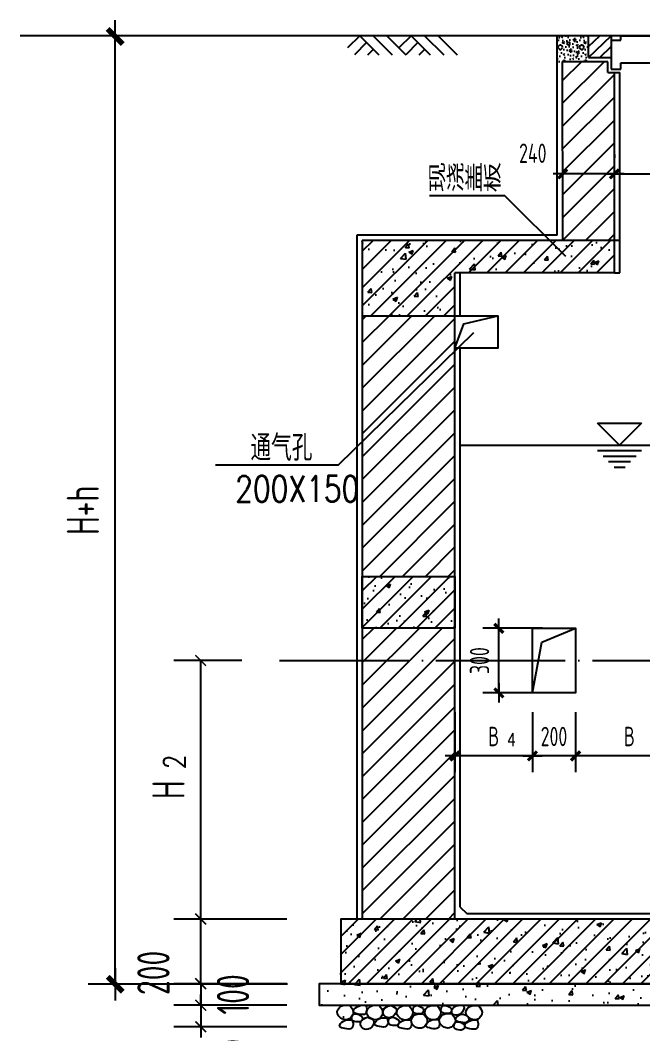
# Model space of a CAD drawing. Header units: millimetres. Extents: x -807114 to -50119, y -468455 to -61603.
# Drawn here: x -84554 to -81466, y -226621 to -221595 of the extents above; entities that cross this region are included whole.
import ezdxf

# ---------------------------------------------------------------- set-up
doc = ezdxf.new("R2010")
doc.units = ezdxf.units.MM
doc.header["$LTSCALE"] = 1000
doc.linetypes.add('DOTE', pattern=[2.42, 2, -0.2, 0.02, -0.2])
for name, color, linetype in [('Anno-Note', 241, 'Continuous'), ('DIM_给水', 3, 'Continuous'), ('DOTE', 8, 'DOTE'), ('PUB_DIM', 3, 'Continuous'), ('PUB_TEXT', 3, 'Continuous'), ('WALL', 9, 'Continuous')]:
    doc.layers.add(name, color=color, linetype=linetype)
doc.styles.add('_HZDX', font='txt.shx', dxfattribs={"width": 0.8, "bigfont": '@1hztxt.shx'})
doc.styles.add('_SIMPLEX', font='txt.shx', dxfattribs={"width": 0.8, "bigfont": 'hztxt.shx'})
doc.styles.add('DIM_FONT', font='tssdeng.shx', dxfattribs={"width": 0.7, "bigfont": 'tssdchn.shx'})
doc.styles.add('HZDX', font='simplex.shx', dxfattribs={"width": 0.7, "bigfont": 'HZTXT.SHX'})
doc.dimstyles.new('DIMB50', dxfattribs={"dimscale": 0.5, "dimtxt": 300, "dimasz": 1, "dimexe": 250, "dimexo": 300, "dimgap": 150, "dimtad": 1, "dimdec": 0, "dimzin": 0, "dimdsep": 46, "dimtxsty": 'DIM_FONT', "dimblk": '_DIMX', "dimcen": 0.09, "dimse2": 1, "dimclrt": 7, "dimadec": 0, "dimazin": 0, "dimtfac": 1, "dimtdec": 0, "dimtix": 1, "dimtmove": 2, "dimatfit": 3, "dimldrblk": '_DIMX', "dimfxl": 1, "dimtolj": 1, "dimtzin": 0, "dimarcsym": 0})
doc.dimstyles.new('DIMN30', dxfattribs={"dimscale": 0.3, "dimtxt": 300, "dimasz": 1, "dimexe": 250, "dimexo": 300, "dimgap": 150, "dimtad": 1, "dimdec": 0, "dimzin": 0, "dimdsep": 46, "dimtxsty": 'DIM_FONT', "dimblk": '_DIMX', "dimcen": 0.09, "dimclrt": 7, "dimadec": 0, "dimazin": 0, "dimtfac": 1, "dimtdec": 0, "dimtix": 1, "dimtmove": 2, "dimatfit": 3, "dimldrblk": '_DIMX', "dimfxl": 1, "dimtolj": 1, "dimtzin": 0, "dimarcsym": 0})
doc.dimstyles.new('DIMN50', dxfattribs={"dimscale": 0.5, "dimtxt": 300, "dimasz": 100, "dimexe": 250, "dimexo": 300, "dimgap": 150, "dimtad": 1, "dimdec": 0, "dimzin": 0, "dimdsep": 46, "dimtxsty": 'DIM_FONT', "dimblk": 'ARCHTICK', "dimcen": 0.09, "dimclrt": 7, "dimazin": 2, "dimtfac": 1, "dimtdec": 0, "dimtix": 1, "dimtmove": 2, "dimatfit": 3, "dimfxl": 1, "dimtolj": 1, "dimtzin": 0, "dimarcsym": 0})

# ---------------------------------------------------------------- blocks, each defined once
blk = doc.blocks.new('_ArchTick')
at = {"color": 0, "linetype": 'ByBlock', "const_width": 0.15}
blk.add_lwpolyline([(-0.5, -0.5), (0.5, 0.5)], dxfattribs=at)
blk = doc.blocks.new('*D9283')
at = {"layer": 'Defpoints', "color": 0}
for p in [(1387.6, 3118.2), (837.6, 3018.2), (1387.6, 3018.2)]:
    blk.add_point(p, dxfattribs=at)
at = {"layer": 'PUB_DIM', "color": 0, "lineweight": -2}
for p, q in [((837.6, 3118.2), (837.6, 3168.2)), ((1237.6, 3118.2), (712.6, 3118.2)), ((837.6, 3118.2), (837.6, 3018.2)), ((1237.6, 3018.2), (712.6, 3018.2)), ((837.6, 3018.2), (837.6, 2968.2))]:
    blk.add_line(p, q, dxfattribs=at)
at = {"layer": 'PUB_DIM', "color": 0, "linetype": 'ByBlock', "lineweight": -2, "xscale": 50, "yscale": 50, "zscale": 50}
for p, rotation in [((837.6, 3118.2), 270), ((837.6, 3018.2), 90)]:
    blk.add_blockref('_ArchTick', p, dxfattribs=dict(at, rotation=rotation))
at = {"layer": 'PUB_DIM', "color": 7, "insert": (987.6, 3068.2), "char_height": 150, "attachment_point": 5, "rotation": 90, "style": 'DIM_FONT'}
blk.add_mtext('\\A1;100', dxfattribs=at)
blk = doc.blocks.new('*D9284')
at = {"layer": 'Defpoints', "color": 0}
for p in [(837.6, 3418.2), (1387.6, 3418.2), (1387.6, 3118.2)]:
    blk.add_point(p, dxfattribs=at)
at = {"layer": 'PUB_DIM', "color": 0, "lineweight": -2}
for p, q in [((1237.6, 3418.2), (712.6, 3418.2)), ((837.6, 3118.2), (837.6, 3418.2)), ((1237.6, 3118.2), (712.6, 3118.2))]:
    blk.add_line(p, q, dxfattribs=at)
at = {"layer": 'PUB_DIM', "color": 0, "linetype": 'ByBlock', "lineweight": -2, "xscale": 50, "yscale": 50, "zscale": 50}
for p, rotation in [((837.6, 3418.2), 90), ((837.6, 3118.2), 270)]:
    blk.add_blockref('_ArchTick', p, dxfattribs=dict(at, rotation=rotation))
at = {"layer": 'PUB_DIM', "color": 7, "insert": (618.1, 3168.2), "char_height": 150, "attachment_point": 5, "rotation": 90, "style": 'DIM_FONT'}
blk.add_mtext('\\A1;200', dxfattribs=at)
blk = doc.blocks.new('*D9285')
at = {"layer": 'Defpoints', "color": 0}
for p in [(1387.6, 3018.2), (837.6, 2918.2), (1387.6, 2918.2)]:
    blk.add_point(p, dxfattribs=at)
at = {"layer": 'PUB_DIM', "color": 0, "lineweight": -2}
for p, q in [((837.6, 3018.2), (837.6, 3068.2)), ((1237.6, 3018.2), (712.6, 3018.2)), ((837.6, 3018.2), (837.6, 2918.2)), ((1237.6, 2918.2), (712.6, 2918.2)), ((837.6, 2918.2), (837.6, 2868.2))]:
    blk.add_line(p, q, dxfattribs=at)
at = {"layer": 'PUB_DIM', "color": 0, "linetype": 'ByBlock', "lineweight": -2, "xscale": 50, "yscale": 50, "zscale": 50}
for p, rotation in [((837.6, 3018.2), 270), ((837.6, 2918.2), 90)]:
    blk.add_blockref('_ArchTick', p, dxfattribs=dict(at, rotation=rotation))
at = {"layer": 'PUB_DIM', "color": 7, "insert": (987.6, 2768.2), "char_height": 150, "attachment_point": 5, "rotation": 90, "style": 'DIM_FONT'}
blk.add_mtext('\\A1;100', dxfattribs=at)
blk = doc.blocks.new('_DIMX')
blk.add_line((-150, 0), (150, 0))
at = {"const_width": 50}
blk.add_lwpolyline([(-70, -70), (70, 70)], dxfattribs=at)
blk = doc.blocks.new('*D9417')
at = {"layer": 'Defpoints', "color": 0}
for p in [(2758.1, 6876.7), (3597.1, 6876.7), (3597.1, 6876.7)]:
    blk.add_point(p, dxfattribs=at)
at = {"layer": 'PUB_DIM', "color": 0, "lineweight": -2}
for p, q in [((2758.1, 6966.7), (2758.1, 6951.7)), ((3597.1, 6966.7), (3597.1, 6951.7)), ((2758.4, 6876.7), (3596.8, 6876.7))]:
    blk.add_line(p, q, dxfattribs=at)
at = {"layer": 'PUB_DIM', "color": 0, "linetype": 'ByBlock', "lineweight": -2, "xscale": 0.3, "yscale": 0.3, "zscale": 0.3, "rotation": 180}
blk.add_blockref('_DIMX', (2758.1, 6876.7), dxfattribs=at)
at = {"layer": 'PUB_DIM', "color": 0, "linetype": 'ByBlock', "lineweight": -2, "xscale": 0.3, "yscale": 0.3, "zscale": 0.3}
blk.add_blockref('_DIMX', (3597.1, 6876.7), dxfattribs=at)
at = {"layer": 'PUB_DIM', "color": 7, "insert": (3177.6, 6966.7), "char_height": 90, "attachment_point": 5, "style": 'DIM_FONT'}
blk.add_mtext('\\A1;700', dxfattribs=at)
blk = doc.blocks.new('*D9419')
at = {"layer": 'Defpoints', "color": 0}
for p in [(2518.1, 6876.7), (2518.1, 6876.7), (2758.1, 6876.7)]:
    blk.add_point(p, dxfattribs=at)
at = {"layer": 'PUB_DIM', "color": 0, "lineweight": -2}
for p, q in [((2757.8, 6876.7), (2518.4, 6876.7)), ((2518.1, 6786.7), (2518.1, 6801.7)), ((2758.1, 6786.7), (2758.1, 6801.7))]:
    blk.add_line(p, q, dxfattribs=at)
at = {"layer": 'PUB_DIM', "color": 0, "linetype": 'ByBlock', "lineweight": -2, "xscale": 0.3, "yscale": 0.3, "zscale": 0.3, "rotation": 180}
blk.add_blockref('_DIMX', (2518.1, 6876.7), dxfattribs=at)
at = {"layer": 'PUB_DIM', "color": 0, "linetype": 'ByBlock', "lineweight": -2, "xscale": 0.3, "yscale": 0.3, "zscale": 0.3}
blk.add_blockref('_DIMX', (2758.1, 6876.7), dxfattribs=at)
at = {"layer": 'PUB_DIM', "color": 7, "insert": (2379.2, 6972.7), "char_height": 90, "attachment_point": 5, "style": 'DIM_FONT'}
blk.add_mtext('\\A1;240', dxfattribs=at)
blk = doc.blocks.new('*D9420')
at = {"layer": 'Defpoints', "color": 0}
for p in [(2222, 4767.7), (2514.2, 4767.7), (2514.2, 4467.7)]:
    blk.add_point(p, dxfattribs=at)
at = {"layer": 'PUB_DIM', "color": 0, "lineweight": -2}
for p, q in [((2424.2, 4767.7), (2147, 4767.7)), ((2222, 4468), (2222, 4767.4)), ((2424.2, 4467.7), (2147, 4467.7))]:
    blk.add_line(p, q, dxfattribs=at)
at = {"layer": 'PUB_DIM', "color": 0, "linetype": 'ByBlock', "lineweight": -2, "xscale": 0.3, "yscale": 0.3, "zscale": 0.3}
for p, rotation in [((2222, 4767.7), 90), ((2222, 4467.7), 270)]:
    blk.add_blockref('_DIMX', p, dxfattribs=dict(at, rotation=rotation))
at = {"layer": 'PUB_DIM', "color": 7, "insert": (2132, 4617.7), "char_height": 90, "attachment_point": 5, "rotation": 90, "style": 'DIM_FONT'}
blk.add_mtext('\\A1;300', dxfattribs=at)
blk = doc.blocks.new('*D9298')
at = {"layer": 'Defpoints', "color": 0}
for p in [(837.6, 4618.2), (1179.2, 4618.2), (1179.2, 3418.2)]:
    blk.add_point(p, dxfattribs=at)
at = {"layer": 'PUB_DIM', "color": 0, "lineweight": -2}
for p, q in [((1029.2, 4618.2), (712.6, 4618.2)), ((837.6, 3418.2), (837.6, 4618.2)), ((1029.2, 3418.2), (712.6, 3418.2))]:
    blk.add_line(p, q, dxfattribs=at)
at = {"layer": 'PUB_DIM', "color": 0, "linetype": 'ByBlock', "lineweight": -2, "xscale": 50, "yscale": 50, "zscale": 50}
for p, rotation in [((837.6, 4618.2), 90), ((837.6, 3418.2), 270)]:
    blk.add_blockref('_ArchTick', p, dxfattribs=dict(at, rotation=rotation))
at = {"layer": 'PUB_DIM', "color": 7, "insert": (687.6, 4018.2), "char_height": 150, "attachment_point": 5, "rotation": 90, "style": 'DIM_FONT'}
blk.add_mtext('\\A1;H', dxfattribs=at)
blk = doc.blocks.new('*D9421')
at = {"layer": 'Defpoints', "color": 0}
for p in [(2377.6, 4467.7), (2577.6, 4467.7), (2377.6, 4175.6)]:
    blk.add_point(p, dxfattribs=at)
at = {"layer": 'PUB_DIM', "color": 0, "lineweight": -2}
for p, q in [((2377.6, 4377.7), (2377.6, 4100.6)), ((2577.6, 4377.7), (2577.6, 4100.6)), ((2377.3, 4175.6), (2377, 4175.6)), ((2577.6, 4175.6), (2377.6, 4175.6)), ((2577.9, 4175.6), (2578.2, 4175.6))]:
    blk.add_line(p, q, dxfattribs=at)
at = {"layer": 'PUB_DIM', "color": 0, "linetype": 'ByBlock', "lineweight": -2, "xscale": 0.3, "yscale": 0.3, "zscale": 0.3}
blk.add_blockref('_DIMX', (2377.6, 4175.6), dxfattribs=at)
at = {"layer": 'PUB_DIM', "color": 0, "linetype": 'ByBlock', "lineweight": -2, "xscale": 0.3, "yscale": 0.3, "zscale": 0.3, "rotation": 180}
blk.add_blockref('_DIMX', (2577.6, 4175.6), dxfattribs=at)
at = {"layer": 'PUB_DIM', "color": 7, "insert": (2477.6, 4265.6), "char_height": 90, "attachment_point": 5, "style": 'DIM_FONT'}
blk.add_mtext('\\A1;200', dxfattribs=at)
blk = doc.blocks.new('*D9422')
at = {"layer": 'Defpoints', "color": 0}
for p in [(2017.6, 4467.7), (2377.6, 4467.7), (2017.6, 4175.6)]:
    blk.add_point(p, dxfattribs=at)
at = {"layer": 'PUB_DIM', "color": 0, "lineweight": -2}
for p, q in [((2017.6, 4377.7), (2017.6, 4100.6)), ((2377.6, 4377.7), (2377.6, 4100.6)), ((2377.3, 4175.6), (2017.9, 4175.6))]:
    blk.add_line(p, q, dxfattribs=at)
at = {"layer": 'PUB_DIM', "color": 0, "linetype": 'ByBlock', "lineweight": -2, "xscale": 0.3, "yscale": 0.3, "zscale": 0.3, "rotation": 180}
blk.add_blockref('_DIMX', (2017.6, 4175.6), dxfattribs=at)
at = {"layer": 'PUB_DIM', "color": 0, "linetype": 'ByBlock', "lineweight": -2, "xscale": 0.3, "yscale": 0.3, "zscale": 0.3}
blk.add_blockref('_DIMX', (2377.6, 4175.6), dxfattribs=at)
at = {"layer": 'PUB_DIM', "color": 7, "insert": (2197.6, 4265.6), "char_height": 90, "attachment_point": 5, "style": 'DIM_FONT'}
blk.add_mtext('\\A1;B', dxfattribs=at)
blk = doc.blocks.new('*D9423')
at = {"layer": 'Defpoints', "color": 0}
for p in [(2577.6, 4467.7), (3077.6, 4467.7), (2577.6, 4175.6)]:
    blk.add_point(p, dxfattribs=at)
at = {"layer": 'PUB_DIM', "color": 0, "lineweight": -2}
for p, q in [((2577.6, 4377.7), (2577.6, 4100.6)), ((3077.6, 4377.7), (3077.6, 4100.6)), ((3077.3, 4175.6), (2577.9, 4175.6))]:
    blk.add_line(p, q, dxfattribs=at)
at = {"layer": 'PUB_DIM', "color": 0, "linetype": 'ByBlock', "lineweight": -2, "xscale": 0.3, "yscale": 0.3, "zscale": 0.3, "rotation": 180}
blk.add_blockref('_DIMX', (2577.6, 4175.6), dxfattribs=at)
at = {"layer": 'PUB_DIM', "color": 0, "linetype": 'ByBlock', "lineweight": -2, "xscale": 0.3, "yscale": 0.3, "zscale": 0.3}
blk.add_blockref('_DIMX', (3077.6, 4175.6), dxfattribs=at)
at = {"layer": 'PUB_DIM', "color": 7, "insert": (2827.6, 4265.6), "char_height": 90, "attachment_point": 5, "style": 'DIM_FONT'}
blk.add_mtext('\\A1;B', dxfattribs=at)
blk = doc.blocks.new('*D9426')
at = {"layer": 'Defpoints', "color": 0}
for p in [(440.4, 7514.9), (1390.4, 7514.9), (1390.4, 3115.4)]:
    blk.add_point(p, dxfattribs=at)
at = {"layer": 'PUB_DIM', "color": 0, "lineweight": -2}
for p, q in [((440.4, 3115.9), (440.4, 7514.4)), ((1240.4, 3115.4), (315.4, 3115.4))]:
    blk.add_line(p, q, dxfattribs=at)
at = {"layer": 'PUB_DIM', "color": 0, "linetype": 'ByBlock', "lineweight": -2, "xscale": 0.5, "yscale": 0.5, "zscale": 0.5}
for p, rotation in [((440.4, 7514.9), 90), ((440.4, 3115.4), 270)]:
    blk.add_blockref('_DIMX', p, dxfattribs=dict(at, rotation=rotation))
at = {"layer": 'PUB_DIM', "color": 7, "insert": (290.4, 5315.2), "char_height": 150, "attachment_point": 5, "rotation": 90, "style": 'DIM_FONT'}
blk.add_mtext('\\A1;H+h', dxfattribs=at)
blk = doc.blocks.new('A$C19DC2E7C')
h = blk.add_hatch()
h.set_pattern_fill('AN31C', color=256, scale=300, style=0)
h.set_pattern_definition([(45, (-12395.474, -10897.9), (-42.4264, 42.4264), []), (50, (-12395.47, -10897.9), (215.178, -18.8256), [22.5, -247.5]), (355, (-12395.47, -10897.9), (-41.6254, 225.6576), [18, -198]), (100.4514, (-12377.54, -10899.47), (173.5528, 206.8319), [19.122, -210.3426]), (46.1842, (-12395.47, -10837.9), (320.1723, -49.6557), [33.75, -371.25]), (96.6356, (-12368.8, -10842.04), (280.399, 292.2354), [28.683, -315.514]), (351.1842, (-12395.47, -10837.9), (280.3986, 292.2356), [27, -297]), (21, (-12365.47, -10852.9), (179.0721, -120.7857), [22.5, -247.5]), (326, (-12365.47, -10852.9), (72.9946, 217.545), [18, -198]), (71.4514, (-12350.55, -10862.96), (252.0668, 96.7591), [19.122, -210.3426]), (37.5, (-12395.47, -10897.9), (3.64796, 99.86816), [0, -195.6, 0, -201, 0, -198.75]), (7.5, (-12395.47, -10897.9), (78.92086, 118.3235), [0, -114.6, 0, -191.1, 0, -75.75]), (327.5, (-12462.37, -10897.9), (160.14673, -6.76646), [0, -75, 0, -234, 0, -310.5]), (317.5, (-12492.37, -10897.9), (174.95585, 30.0315), [0, -97.5, 0, -155.4, 0, -220.5])])
h.paths.add_polyline_path([(2017.6, 5008.2), (2017.6, 4768.2), (1587.6, 4768.2), (1587.6, 5008.2)])
at = {"layer": 'Anno-Note'}
h = blk.add_hatch(dxfattribs=at)
h.set_pattern_fill('AN32C', color=256, scale=100, style=0)
h.set_pattern_definition([(7e-15, (-7615.97, -10928.4), (50, 100), [0, -100]), (7e-15, (-7674.47, -10941.9), (50, 100), [0, -100]), (7e-15, (-7641.97, -10942.9), (50, 100), [0, -100]), (7e-15, (-7606.47, -10913.4), (50, 100), [0, -100]), (7e-15, (-7647.97, -10947.9), (50, 100), [0, -100]), (7e-15, (-7596.47, -10850.4), (50, 100), [0, -100]), (7e-15, (-7626.97, -10858.4), (50, 100), [0, -100]), (7e-15, (-7610.97, -10870.9), (50, 100), [0, -100]), (7e-15, (-7692.47, -10872.9), (50, 100), [0, -100]), (7e-15, (-7643.47, -10877.4), (50, 100), [0, -100]), (7e-15, (-7662.47, -10902.9), (50, 100), [0, -100]), (7e-15, (-7661.47, -10940.4), (50, 100), [0, -100]), (7e-15, (-7623.97, -10944.4), (50, 100), [0, -100]), (7e-15, (-7596.47, -10900.4), (50, 100), [0, -100]), (7e-15, (-7689.97, -10915.9), (50, 100), [0, -100]), (7e-15, (-7681.47, -10898.9), (50, 100), [0, -100]), (7e-15, (-7642.47, -10905.9), (50, 100), [0, -100]), (7e-15, (-7656.47, -10920.4), (50, 100), [0, -100]), (7e-15, (-7664.47, -10887.4), (50, 100), [0, -100]), (7e-15, (-7651.97, -10849.9), (50, 100), [0, -100]), (7e-15, (-7685.97, -10936.9), (50, 100), [0, -100]), (7e-15, (-7630.97, -10870.4), (50, 100), [0, -100]), (7e-15, (-7677.47, -10868.9), (50, 100), [0, -100]), (7e-15, (-7685.47, -10855.9), (50, 100), [0, -100]), (130.601294, (-7602.6166, -10881.707), (-249.9999977, 300.0000018), [4.39026, -1839.5186]), (18.43495, (-7609.76, -10879.802), (250, 100), [4.51754, -627.938]), (90, (-7609.76, -10884.09), (50, 100), [4.2857, -195.7143]), (161.56505, (-7605.474, -10885.516), (-250.000002, 99.999993), [4.51754, -627.938]), (53.1301, (-7605.474, -10885.516), (50, 100), [4.7619, -495.2381]), (135, (-7601.664, -10936.47), (-50.000006, 99.999993), [4.0406, -278.8021]), (45, (-7607.38, -10936.47), (50, 100), [4.0406, -278.8021]), (135, (-7604.52, -10939.326), (-50.000006, 99.999993), [4.0406, -278.8021]), (45, (-7604.52, -10939.326), (50, 100), [4.0406, -278.8021]), (116.56505, (-7649.76, -10869.33), (-7e-06, 200), [5.32397, -106.4794]), (180, (-7652.14, -10864.56), (-50, 100), [5.7143, -94.2857]), (63.43495, (-7660.24, -10869.33), (8e-08, 200), [5.32397, -106.4794]), (116.56505, (-7657.855, -10874.09), (-7e-06, 200), [5.32397, -106.4794]), (7e-15, (-7657.85, -10874.09), (50, 100), [5.7143, -94.2857]), (63.43495, (-7652.14, -10874.09), (8e-08, 200), [5.32397, -106.4794]), (107.102728, (-7612.1404, -10903.1355), (-149.9999946, 500.0000019), [6.4769, -2713.8172]), (143.972626, (-7614.045, -10896.945), (-949.9999893, 700.0000002), [6.4769, -1353.6701]), (180, (-7619.28, -10893.14), (-50, 100), [6.19048, -93.8095]), (36.027373, (-7630.712, -10896.945), (949.9999943, 699.9999934), [6.4769, -1353.6701]), (71.56505, (-7632.617, -10902.66), (150.000001, 500), [6.0234, -626.43214]), (107.102728, (-7630.712, -10908.8498), (-149.9999946, 500.0000019), [6.4769, -2713.8172]), (143.972626, (-7625.474, -10912.659), (-949.9999893, 700.0000002), [6.4769, -1353.6701]), (7e-15, (-7625.47, -10912.66), (50, 100), [6.19048, -93.8095]), (36.027373, (-7619.283, -10912.659), (949.9999943, 699.9999934), [6.4769, -1353.6701]), (71.56505, (-7614.045, -10908.85), (150.000001, 500), [6.0234, -626.43214]), (150.25512, (-7611.188, -10856.469), (-150, 99.999999), [3.83917, -802.3866]), (90, (-7614.52, -10858.374), (50, 100), [3.80952, -196.19047]), (29.74488, (-7614.521, -10858.374), (150, 99.9999995), [3.83917, -802.3866]), (116.56505, (-7634.52, -10927.42), (-7e-06, 200), [5.32397, -106.4794]), (168.690067, (-7636.902, -10922.659), (-450.000001, 99.9999976), [4.8562, -1014.9476]), (41.185925, (-7645.4738, -10925.0403), (1249.9999962, 1099.9999937), [5.06197, -2120.9671]), (90, (-7645.474, -10929.8), (50, 100), [4.7619, -195.2381]), (138.814074, (-7641.664, -10933.1355), (-1249.9999815, 1100.0000103), [5.06197, -2120.9671]), (16.699244, (-7641.664, -10933.1355), (1649.9999972, 499.9999976), [4.97157, -2083.0897]), (60.945396, (-7636.9023, -10931.707), (50.0000002, 99.9999997), [4.9027, -2054.2233]), (109.983106, (-7676.426, -10885.5165), (-250.0000013, 699.99999924), [5.57367, -2335.3663]), (155.556045, (-7678.331, -10880.2784), (-650.0000031, 299.99999404), [5.75383, -2410.8553]), (24.443955, (-7688.807, -10880.2784), (650.0000009, 299.9999988), [5.75383, -2410.8553]), (70.016893, (-7690.712, -10885.5165), (250.00000115, 699.9999994), [5.57367, -2335.3663]), (109.983106, (-7688.807, -10890.7546), (-250.0000013, 699.99999924), [5.57367, -2335.3663]), (160.016893, (-7683.569, -10892.659), (-250.0000012, 99.999996), [5.57367, -1164.8963]), (19.983107, (-7683.569, -10892.659), (249.9999997, 100.0000002), [5.57367, -1164.8963]), (70.016893, (-7678.331, -10890.7546), (250.00000115, 699.9999994), [5.57367, -2335.3663]), (122.005383, (-7639.283, -10894.564), (-50.000007, 99.999995), [4.49237, -938.90574]), (18.43495, (-7645.95, -10892.183), (250, 100), [4.51754, -627.938]), (90, (-7645.95, -10896.47), (50, 100), [4.2857, -195.7143]), (161.56505, (-7641.664, -10897.897), (-250.000002, 99.999993), [4.51754, -627.938]), (54.462322, (-7641.664, -10897.8974), (349.9999998, 499.9999997), [4.09634, -1716.3687]), (116.56505, (-7668.33, -10918.85), (-7e-06, 200), [5.32397, -106.4794]), (180, (-7670.71, -10914.09), (-50, 100), [5.2381, -94.7619]), (59.036243, (-7678.807, -10918.85), (50, 99.9999995), [5.5533, -1160.637]), (120.963756, (-7675.95, -10923.612), (-50.000007, 99.9999954), [5.5533, -1160.637]), (7e-15, (-7675.95, -10923.61), (50, 100), [5.2381, -94.7619]), (63.43495, (-7670.71, -10923.61), (8e-08, 200), [5.32397, -106.4794])])
h.paths.add_polyline_path([(2638.1, 7517.7), (2493.1, 7517.7), (2493.1, 7397.7), (2518.1, 7397.7), (2638.1, 7397.7), (2638.1, 7417.7)])
h = blk.add_hatch(dxfattribs=at)
h.set_pattern_fill('ANSI31', color=256, scale=600, style=0)
h.set_pattern_definition([(45, (-17738.26, -10897.9), (-53.033, 53.033), [])])
h.paths.add_polyline_path([(2518.1, 6568.2), (2758.1, 6568.2), (2758.1, 7347.7), (2728.1, 7347.7), (2728.1, 7397.7), (2517.5, 7397.7)])
h = blk.add_hatch(dxfattribs=at)
h.set_pattern_fill('AN31C', color=256, scale=300, style=0)
h.set_pattern_definition([(45, (-18300.263, -10897.9), (-42.42641, 42.42641), []), (50, (-18300.26, -10897.9), (215.178, -18.8256), [22.5, -247.5]), (355, (-18300.26, -10897.9), (-41.6254, 225.6576), [18, -198]), (100.4514, (-18282.33, -10899.47), (173.5528, 206.8319), [19.122, -210.3426]), (46.1842, (-18300.26, -10837.9), (320.1723, -49.6557), [33.75, -371.25]), (96.6356, (-18273.58, -10842.04), (280.3988, 292.2354), [28.683, -315.514]), (351.1842, (-18300.26, -10837.9), (280.3986, 292.2356), [27, -297]), (21, (-18270.26, -10852.9), (179.0721, -120.7857), [22.5, -247.5]), (326, (-18270.26, -10852.9), (72.9946, 217.545), [18, -198]), (71.4514, (-18255.34, -10862.96), (252.0668, 96.7591), [19.122, -210.3426]), (37.5, (-18300.26, -10897.9), (3.64796, 99.86816), [0, -195.6, 0, -201, 0, -198.75]), (7.5, (-18300.26, -10897.9), (78.92086, 118.3235), [0, -114.6, 0, -191.1, 0, -75.75]), (327.5, (-18367.16, -10897.9), (160.14673, -6.76646), [0, -75, 0, -234, 0, -310.5]), (317.5, (-18397.16, -10897.9), (174.95585, 30.0315), [0, -97.5, 0, -155.4, 0, -220.5])])
h.paths.add_polyline_path([(1587.6, 6568.2), (1587.6, 6218.2), (2017.6, 6218.2), (2017.6, 6418.2), (2758.1, 6418.2), (2758.1, 6568.2)])
h = blk.add_hatch(dxfattribs=at)
h.set_pattern_fill('ANSI31', color=256, scale=600, style=0)
h.set_pattern_definition([(45, (-18300.26, -10897.9), (-53.033, 53.033), [])])
h.paths.add_polyline_path([(1587.6, 3418.2), (2017.6, 3418.2), (2017.6, 4768.2), (1587.6, 4768.2)])
h.paths.add_polyline_path([(2017.6, 6218.2), (1587.6, 6218.2), (1587.6, 5008.2), (2017.6, 5008.2)])
h = blk.add_hatch(dxfattribs=at)
h.set_pattern_fill('AN31C', color=256, scale=300, style=0)
h.set_pattern_definition([(45, (-17950.263, -10997.9), (-42.42641, 42.42641), []), (50, (-17950.26, -10997.9), (215.178, -18.8256), [22.5, -247.5]), (355, (-17950.26, -10997.9), (-41.6254, 225.6576), [18, -198]), (100.4514, (-17932.33, -10999.47), (173.5528, 206.8319), [19.122, -210.3426]), (46.1842, (-17950.26, -10937.9), (320.1723, -49.6557), [33.75, -371.25]), (96.6356, (-17923.58, -10942.04), (280.3988, 292.2354), [28.683, -315.514]), (351.1842, (-17950.26, -10937.9), (280.3986, 292.2356), [27, -297]), (21, (-17920.26, -10952.9), (179.0721, -120.7857), [22.5, -247.5]), (326, (-17920.26, -10952.9), (72.9946, 217.545), [18, -198]), (71.4514, (-17905.34, -10962.96), (252.0668, 96.7591), [19.122, -210.3426]), (37.5, (-17950.26, -10997.9), (3.64796, 99.86816), [0, -195.6, 0, -201, 0, -198.75]), (7.5, (-17950.26, -10997.9), (78.92086, 118.3235), [0, -114.6, 0, -191.1, 0, -75.75]), (327.5, (-18017.16, -10997.9), (160.14673, -6.76646), [0, -75, 0, -234, 0, -310.5]), (317.5, (-18047.16, -10997.9), (174.95585, 30.0315), [0, -97.5, 0, -155.4, 0, -220.5])])
h.paths.add_polyline_path([(4867.6, 3118.2), (4867.6, 3418.2), (1587.6, 3418.2), (1487.6, 3418.2), (1487.6, 3118.2)])
h = blk.add_hatch(dxfattribs=at)
h.set_pattern_fill('AR-CONC', color=256, scale=30, style=0)
h.set_pattern_definition([(50, (-17950.26, -10997.9), (215.178, -18.8256), [22.5, -247.5]), (355, (-17950.26, -10997.9), (-41.6254, 225.6576), [18, -198]), (100.4514, (-17932.33, -10999.47), (173.5528, 206.8319), [19.122, -210.3426]), (46.1842, (-17950.26, -10937.9), (320.1723, -49.6557), [33.75, -371.25]), (96.6356, (-17923.58, -10942.04), (280.3988, 292.2354), [28.683, -315.514]), (351.1842, (-17950.26, -10937.9), (280.3986, 292.2356), [27, -297]), (21, (-17920.26, -10952.9), (179.0721, -120.7857), [22.5, -247.5]), (326, (-17920.26, -10952.9), (72.9946, 217.545), [18, -198]), (71.4514, (-17905.34, -10962.96), (252.0668, 96.7591), [19.122, -210.3426]), (37.5, (-17950.26, -10997.9), (3.64796, 99.86816), [0, -195.6, 0, -201, 0, -198.75]), (7.5, (-17950.26, -10997.9), (78.92086, 118.3235), [0, -114.6, 0, -191.1, 0, -75.75]), (327.5, (-18017.16, -10997.9), (160.14673, -6.76646), [0, -75, 0, -234, 0, -310.5]), (317.5, (-18047.16, -10997.9), (174.95585, 30.0315), [0, -97.5, 0, -155.4, 0, -220.5])])
edge = h.paths.add_edge_path()
edge.add_line((4967.6, 3018.2), (4967.6, 3118.2))
edge.add_line((4967.6, 3118.2), (1487.6, 3118.2))
edge.add_line((1487.6, 3118.2), (1387.6, 3118.2))
edge.add_line((1387.6, 3118.2), (1387.6, 3018.2))
edge.add_line((1387.6, 3018.2), (1507.4, 3018.2))
edge.add_spline(control_points=[(1507.4, 3018.2), (1510.5, 3018.4), (1513.7, 3018.4), (1516.9, 3018.2)], knot_values=[11.544152, 11.544152, 11.544152, 11.544152, 20.819153, 20.819153, 20.819153, 20.819153], degree=3, periodic=0)
edge.add_spline(control_points=[(1507.4, 3018.2), (1500.9, 3017.8), (1484.5, 3014.2), (1461.3, 2984.4), (1490.6, 2950.5), (1531.3, 2948.9), (1554.2, 2988.2), (1537.1, 3007.9), (1529, 3017.3), (1524.9, 3017.7), (1520.9, 3018), (1516.9, 3018.2)], knot_values=[20.819153, 20.819153, 20.819153, 20.819153, 40.408843, 71.749882, 112.053099, 144.435529, 181.935531, 216.33298, 216.33298, 216.33298, 227.877132, 227.877132, 227.877132, 227.877132], degree=3, periodic=0)
edge.add_line((1516.9, 3018.2), (4967.6, 3018.2))
for p, q in [((5717.6, 7517.7), (0, 7517.7)), ((2493.1, 6593.2), (2493.1, 7517.7)), ((2638.1, 7467.7), (2690.6, 7517.7)), ((2690.6, 7417.7), (2743.1, 7467.7)), ((2758.1, 7347.7), (2783.1, 7347.7)), ((2783.1, 6418.2), (2783.1, 7347.7)), ((2493.1, 6593.2), (1562.6, 6593.2)), ((2042.6, 6218.2), (2042.6, 6418.2)), ((2758.1, 6418.2), (2783.1, 6418.2)), ((2042.6, 3473.2), (2042.6, 6068.2)), ((2042.6, 5618.2), (4312.6, 5618.2)), ((2042.6, 3473.2), (2072.6, 3443.2)), ((2072.6, 3443.2), (4282.6, 3443.2))]:
    blk.add_line(p, q)
for points in [[(2533.2, 6493.2), (2249.1, 6775.7), (1899.1, 6775.7)], [(1562.6, 6593.2), (1562.6, 3418.2)], [(2017.6, 6218.2), (2217.6, 6218.2), (2217.6, 6068.2), (2017.6, 6068.2)], [(2017.6, 6068.2), (2058.4, 6181.3), (2217.6, 6218.2)], [(2103.8, 6139.6), (1475.2, 5525.2), (905.9, 5525.2)], [(2377.6, 4767.7), (2577.6, 4767.7), (2577.6, 4467.7), (2377.6, 4467.7), (2377.6, 4767.7)], [(2377.6, 4467.7), (2421.9, 4703), (2577.6, 4767.7)], [(1487.6, 3118.2), (1387.6, 3118.2), (1387.6, 3018.2), (4967.6, 3018.2), (4967.6, 3118.2), (1487.6, 3118.2)]]:
    blk.add_lwpolyline(points)
for p, q in [((1575.7, 7517.7), (1519.4, 7461.5)), ((1607.2, 7486.2), (1550.9, 7430)), ((1665.7, 7427.7), (1575.7, 7517.7)), ((1728.7, 7427.7), (1638.7, 7517.7)), ((1791.7, 7427.7), (1701.7, 7517.7)), ((1814.2, 7517.7), (1757.9, 7461.5)), ((1845.7, 7486.2), (1789.4, 7430)), ((1904.2, 7427.7), (1814.2, 7517.7)), ((1967.2, 7427.7), (1877.2, 7517.7)), ((2030.2, 7427.7), (1940.2, 7517.7)), ((2638.1, 7417.7), (2743.1, 7517.7)), ((1638.7, 7454.7), (1611.7, 7427.7)), ((1877.2, 7454.7), (1850.2, 7427.7))]:
    blk.add_line(p, q, dxfattribs=at)
for points in [[(1529, 3017.3), (1488.8, 3013.1), (1470.9, 2987.4), (1494.8, 2954.9), (1527.2, 2954.9), (1545.9, 2987.4), (1529, 3017.3)], [(1604.2, 3017.3), (1564, 3011.4), (1546.2, 2987.4), (1570.1, 2977.1), (1602.4, 2979.6), (1607.6, 2987.4), (1604.2, 3017.3)], [(1665.8, 3016.9), (1625.6, 3012.7), (1607.8, 2986.9), (1631.7, 2954.5), (1664.1, 2954.5), (1682.8, 2986.9), (1665.8, 3016.9)], [(1718, 3017.8), (1706.7, 3014.1), (1683.3, 2989.8), (1695.2, 2965), (1727.6, 2965), (1746.4, 2997.5), (1718, 3017.8)], [(1805.4, 3015.5), (1765.2, 3011.4), (1747.3, 2985.6), (1771.2, 2953.1), (1803.6, 2953.1), (1822.3, 2985.6), (1805.4, 3015.5)], [(1845.3, 3016.5), (1831.3, 3014.2), (1823.4, 2988.5), (1850.6, 2978.2), (1867.3, 2982.6), (1872.3, 2995.5), (1845.3, 3016.5)], [(1935.4, 3016.3), (1895.2, 3012.2), (1877.4, 2986.4), (1901.3, 2953.9), (1933.7, 2953.9), (1952.4, 2986.4), (1935.4, 3016.3)], [(1975.4, 3017.3), (1961.4, 3015), (1953.5, 2989.4), (1980.7, 2979.1), (1997.4, 2983.4), (2002.4, 2996.4), (1975.4, 3017.3)], [(2022.8, 3015), (2011.4, 3008.3), (2002.9, 2980.6), (2030.7, 2972.4), (2044.9, 2978.5), (2058.9, 3013), (2022.8, 3015)], [(2126.6, 3016.5), (2086.4, 3012.4), (2068.6, 2986.6), (2092.5, 2954.1), (2124.8, 2954.1), (2143.6, 2986.6), (2126.6, 3016.5)], [(1561.8, 2978.8), (1547.8, 2976.5), (1539.9, 2950.9), (1567.1, 2940.6), (1583.7, 2945), (1588.8, 2957.9), (1561.8, 2978.8)], [(1872.6, 2977.7), (1832.4, 2973.5), (1814.6, 2947.8), (1838.5, 2915.3), (1870.8, 2915.3), (1889.6, 2947.8), (1872.6, 2977.7)], [(2002.7, 2978.5), (1962.5, 2974.4), (1944.7, 2948.6), (1968.5, 2916.1), (2000.9, 2916.1), (2019.7, 2948.6), (2002.7, 2978.5)], [(2073.2, 2970.6), (2038.4, 2973.9), (2020.6, 2949.9), (2044.5, 2939.6), (2076.9, 2942.1), (2082, 2949.9), (2073.2, 2970.6)], [(1540.5, 2950.3), (1500.3, 2944.4), (1482.5, 2920.4), (1506.3, 2910.1), (1538.7, 2912.6), (1543.8, 2920.4), (1540.5, 2950.3)], [(1613.5, 2962.9), (1602.2, 2959.2), (1578.7, 2934.9), (1590.7, 2910.1), (1623, 2910.1), (1641.8, 2942.6), (1613.5, 2962.9)], [(1702.3, 2959.5), (1662.1, 2953.6), (1644.3, 2929.6), (1668.1, 2919.3), (1700.5, 2921.9), (1705.6, 2929.6), (1702.3, 2959.5)], [(1731.9, 2962.3), (1717.9, 2960), (1710, 2934.4), (1737.2, 2924.1), (1753.9, 2928.4), (1758.9, 2941.4), (1731.9, 2962.3)], [(1811.5, 2950.3), (1771.3, 2944.4), (1753.4, 2920.4), (1777.3, 2910.1), (1809.7, 2912.6), (1814.8, 2920.4), (1811.5, 2950.3)], [(1941.5, 2951.1), (1901.3, 2945.2), (1883.5, 2921.2), (1907.4, 2910.9), (1939.7, 2913.5), (1944.9, 2921.2), (1941.5, 2951.1)], [(2036.2, 2941.3), (2022.2, 2939.1), (2014.3, 2913.4), (2041.5, 2903.1), (2058.2, 2907.5), (2063.2, 2920.4), (2036.2, 2941.3)], [(2121.3, 2949.2), (2081.1, 2943.3), (2063.2, 2919.3), (2087.1, 2909), (2119.5, 2911.6), (2124.6, 2919.3), (2121.3, 2949.2)]]:
    blk.add_spline(points, degree=3, dxfattribs=at)
at = {"layer": 'DOTE', "ltscale": 0.3}
blk.add_line((1203.8, 4617.7), (4151.9, 4617.7), dxfattribs=at)
at = {"layer": 'PUB_DIM'}
for p, q in [((2782.3, 5618.2), (2680.3, 5720.2)), ((2680.3, 5720.2), (2884.3, 5720.2)), ((2884.3, 5720.2), (2782.3, 5618.2)), ((2680.3, 5592.7), (2884.3, 5592.7)), ((2705.8, 5567.2), (2858.8, 5567.2)), ((2731.3, 5541.7), (2833.3, 5541.7)), ((2756.8, 5516.2), (2807.8, 5516.2))]:
    blk.add_line(p, q, dxfattribs=at)
at = {"layer": 'WALL'}
for p, q in [((2638.1, 7417.7), (2638.1, 7517.7)), ((2743.1, 7517.7), (2638.1, 7517.7)), ((2743.1, 7517.7), (2743.1, 7362.7)), ((2743.1, 7497.7), (2788.1, 7497.7)), ((2788.1, 7497.7), (2788.1, 7517.7)), ((2788.1, 7517.7), (3567.1, 7517.7)), ((2518.1, 6568.2), (2517.5, 7397.7)), ((2728.1, 7397.7), (2518.1, 7397.7)), ((2638.1, 7417.7), (2743.1, 7417.7)), ((2728.1, 7347.7), (2728.1, 7397.7)), ((2788.1, 7362.7), (2788.1, 7392.7)), ((2788.1, 7392.7), (3567.1, 7392.7)), ((2728.1, 7347.7), (2758.1, 7347.7)), ((2743.1, 7362.7), (2788.1, 7362.7)), ((2758.1, 6418.2), (2758.1, 7347.7)), ((2783.1, 6568.2), (1587.6, 6568.2)), ((1587.6, 6568.2), (1587.6, 3418.2)), ((2017.6, 3418.2), (2017.6, 6418.2)), ((2758.1, 6418.2), (2017.6, 6418.2)), ((1587.6, 6218.2), (2017.6, 6218.2))]:
    blk.add_line(p, q, dxfattribs=at)
blk.add_lwpolyline([(2017.6, 4768.2), (1587.6, 4768.2), (1587.6, 5008.2), (2017.6, 5008.2)], close=True, dxfattribs=at)
blk.add_lwpolyline([(1587.6, 3418.2), (1487.6, 3418.2), (1487.6, 3118.2), (4867.6, 3118.2), (4867.6, 3418.2), (1587.6, 3418.2)], dxfattribs=at)
at = {"layer": 'PUB_TEXT'}
for s, height, style, width, p in [('现浇盖板', 120, '_HZDX', 0.75, (1891.1, 6795.7)), ('通气孔', 120, 'HZDX', 0.8, (1068.3, 5545.2)), ('200X150', 120, 'HZDX', 0.8, (997.8, 5355.2)), ('4', 60, '_SIMPLEX', 0.8, (2259.1, 4220.7))]:
    blk.add_text(s, height=height, dxfattribs=dict(at, style=style, width=width)).set_placement(p)
at = {"layer": 'PUB_TEXT', "style": '_SIMPLEX', "width": 0.8}
blk.add_text('2', height=100, rotation=90, dxfattribs=at).set_placement((765.9, 4113.5))
at = {"layer": 'PUB_DIM'}
for p1, p2, distance, text, dimstyle, picture, middle in [((1390.4, 3115.4), (1390.4, 7514.9), 950, 'H+h', 'DIMB50', '*D9426', (290.4, 5315.2)), ((2758.1, 6876.7), (3597.1, 6876.7), 0, '700', 'DIMN30', '*D9417', (3177.6, 6966.7)), ((1179.2, 3418.2), (1179.2, 4618.2), 341.6, 'H', 'DIMN50', '*D9298', (687.6, 4018.2)), ((2377.6, 4467.7), (2017.6, 4467.7), 292.1, 'B', 'DIMN30', '*D9422', (2197.6, 4265.6)), ((3077.6, 4467.7), (2577.6, 4467.7), 292.1, 'B', 'DIMN30', '*D9423', (2827.6, 4265.6))]:
    dim = blk.add_aligned_dim(p1=p1, p2=p2, distance=distance, text=text, dimstyle=dimstyle, dxfattribs=at)
    dim.commit()
    dim.dimension.update_dxf_attribs({"geometry": picture, "text_midpoint": middle})
for base, p1, p2, angle, dimstyle, picture, middle, dimtype in [((2518.1, 6876.7), (2758.1, 6876.7), (2518.1, 6876.7), 180, 'DIMN30', '*D9419', (2379.2, 6972.7), 161), ((2222, 4767.7), (2514.2, 4467.7), (2514.2, 4767.7), 90, 'DIMN30', '*D9420', (2132, 4617.7), 161), ((837.6, 3018.2), (1387.6, 3118.2), (1387.6, 3018.2), 270, 'DIMN50', '*D9283', (987.6, 3068.2), 129), ((837.6, 2918.2), (1387.6, 3018.2), (1387.6, 2918.2), 270, 'DIMN50', '*D9285', (987.6, 2768.2), 129)]:
    dim = blk.add_linear_dim(base=base, p1=p1, p2=p2, angle=angle, dimstyle=dimstyle, dxfattribs=at)
    dim.commit()
    dim.dimension.update_dxf_attribs({"geometry": picture, "text_midpoint": middle, "dimtype": dimtype})
dim = blk.add_aligned_dim(p1=(2577.6, 4467.7), p2=(2377.6, 4467.7), distance=292.1, dimstyle='DIMN30', dxfattribs=at)
dim.commit()
dim.dimension.update_dxf_attribs({"geometry": '*D9421', "text_midpoint": (2477.6, 4265.6)})
dim = blk.add_linear_dim(base=(837.6, 3418.2), p1=(1387.6, 3118.2), p2=(1387.6, 3418.2), angle=90, text='200', dimstyle='DIMN50', dxfattribs=at)
dim.commit()
dim.dimension.update_dxf_attribs({"geometry": '*D9284', "text_midpoint": (618.1, 3168.2), "dimtype": 129})
blk = doc.blocks.new('化粪池大样图')
at = {"xscale": 1.068556769290367, "yscale": 1.068556769290367, "zscale": 1.068556769290367}
blk.add_blockref('A$C19DC2E7C', (1112822, 377931.2), dxfattribs=at)

msp = doc.modelspace()

# ---------------------------------------------------------------- block references
at = {"layer": 'DIM_给水', "color": 1}
msp.add_blockref('化粪池大样图', (-1197375.8, -607636.1), dxfattribs=at)

doc.saveas('drawing.dxf')
